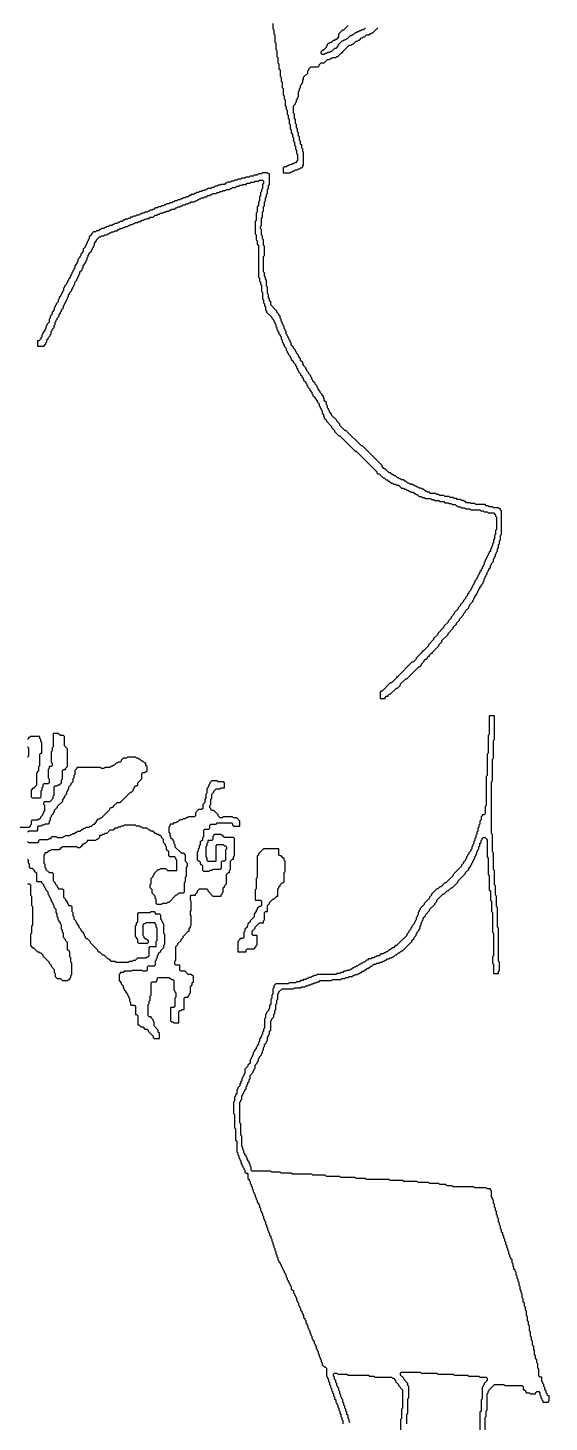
# Model space of a CAD drawing. Header units: metres. Extents: x 0 to 333, y 0 to 424.
# Drawn here: x 157.5 to 199.7, y 166.2 to 279 of the extents above; entities that cross this region are included whole.
import ezdxf

# ---------------------------------------------------------------- set-up
doc = ezdxf.new("R2010")
doc.units = ezdxf.units.M

msp = doc.modelspace()

# ---------------------------------------------------------------- linework, layer by layer
for points in [[(177.33, 279.33), (177.33, 278.92), (177.42, 278.83), (177.42, 278.5), (177.5, 278.42), (177.5, 277.83), (177.58, 277.75), (177.58, 277.25), (177.67, 277.17), (177.67, 276.67), (177.75, 276.58), (177.75, 276.17), (177.83, 276.08), (177.83, 275.67), (177.92, 275.58), (177.92, 275.08), (178, 275), (178, 274.67), (178.08, 274.58), (178.08, 274.17), (178.17, 274.08), (178.17, 273.58), (178.25, 273.5), (178.25, 273.25), (178.33, 273.17), (178.33, 272.67), (178.42, 272.58), (178.42, 272.42), (178.5, 272.33), (178.5, 272), (178.58, 271.92), (178.58, 271.67), (178.67, 271.58), (178.67, 271.25), (178.75, 271.17), (178.75, 270.83), (178.83, 270.75), (178.83, 270.5), (178.92, 270.42), (178.92, 270.17), (179, 270.08), (179, 269.83), (179.08, 269.75), (179.08, 269.5), (179.17, 269.42), (179.17, 269.17), (179.25, 269.08), (179.25, 268.83), (179.33, 268.75), (179.33, 268.25), (179.17, 268.08), (179.08, 268.08), (179, 268), (178.92, 268), (178.83, 267.92), (178.67, 267.92), (178.58, 267.83), (178.5, 267.83), (178.42, 267.75), (178.25, 267.75), (178.17, 267.67), (178.17, 267.25), (178.75, 267.25), (178.83, 267.33), (178.92, 267.33), (179, 267.42), (179.08, 267.42), (179.17, 267.5), (179.33, 267.5), (179.42, 267.58), (179.5, 267.58), (179.58, 267.67), (179.67, 267.67), (179.75, 267.75), (179.75, 267.83), (179.83, 267.92), (179.83, 268.92), (179.75, 269), (179.75, 269.17), (179.67, 269.25), (179.67, 269.5), (179.58, 269.58), (179.58, 269.83), (179.5, 269.92), (179.5, 270.17), (179.42, 270.25), (179.42, 270.5), (179.33, 270.58), (179.33, 270.83), (179.25, 270.92), (179.25, 271.17), (179.17, 271.25), (179.17, 271.58), (179.08, 271.67), (179.08, 272), (179, 272.08), (179, 272.67), (179.17, 272.83), (179.17, 272.92), (179.25, 273), (179.25, 273.17), (179.33, 273.25), (179.33, 273.33), (179.42, 273.42), (179.42, 273.83), (179.5, 273.92), (179.5, 274.08), (179.58, 274.17), (179.58, 274.33), (179.67, 274.42), (179.67, 274.5), (179.75, 274.58), (179.75, 274.75), (179.83, 274.83), (179.83, 275), (180.17, 275.33), (180.17, 275.5), (180.25, 275.58), (180.25, 275.67), (180.42, 275.83), (181, 275.83), (181.08, 275.92), (181.08, 276), (181.25, 276.17), (181.5, 276.17), (181.75, 276.42), (181.92, 276.42), (182, 276.5), (182.08, 276.5), (182.17, 276.58), (182.42, 276.58), (182.5, 276.67), (182.58, 276.67), (182.92, 277), (183, 277), (183, 277.08), (183.5, 277.58), (183.67, 277.58), (183.75, 277.67), (183.83, 277.67), (184.08, 277.92), (184.17, 277.92), (184.25, 278), (184.33, 278), (184.5, 278.17), (184.58, 278.17), (184.67, 278.25), (184.75, 278.25), (184.92, 278.42), (185.08, 278.42), (185.17, 278.5), (185.25, 278.5), (185.33, 278.58), (185.42, 278.58), (185.83, 279)], [(184.83, 279), (184.67, 278.83), (184.5, 278.83), (184.42, 278.75), (184.33, 278.75), (184.25, 278.67), (184.17, 278.67), (184.08, 278.58), (184, 278.58), (183.83, 278.42), (183.75, 278.42), (183.67, 278.33), (183.58, 278.33), (183.33, 278.08), (183.25, 278.08), (183.17, 278), (183.08, 278), (183, 277.92), (182.92, 277.92), (182.58, 277.58), (182.58, 277.5), (182.42, 277.33), (182.33, 277.33), (182.08, 277.08), (182, 277.08), (181.92, 277), (181.75, 277), (181.67, 276.92), (181.58, 276.92), (181.5, 276.83), (181.33, 276.83), (181.25, 276.92), (181.25, 277.08), (181.42, 277.25), (181.5, 277.25), (181.67, 277.42), (181.67, 277.5), (181.75, 277.58), (181.75, 277.67), (181.83, 277.75), (181.92, 277.75), (182, 277.83), (182.08, 277.83), (182.25, 278), (182.33, 278), (182.42, 278.08), (182.5, 278.08), (182.67, 278.25), (182.67, 278.5), (183, 278.83), (183.08, 278.83), (183.42, 279.17)], [(194.5, 164.67), (194.5, 166.58), (194.58, 166.67), (194.58, 167.08), (194.67, 167.17), (194.67, 168.5), (194.75, 168.58), (194.75, 168.67), (194.83, 168.75), (194.83, 168.83), (195.25, 169.25), (196, 169.25), (196.08, 169.17), (197.5, 169.17), (197.58, 169.08), (197.58, 168.83), (197.67, 168.83), (197.75, 168.75), (197.75, 168.67), (197.83, 168.58), (198.08, 168.58), (198.17, 168.5), (198.58, 168.5), (198.58, 168.58), (198.67, 168.67), (198.83, 168.67), (198.92, 168.58), (198.92, 168.42), (199, 168.33), (199, 168.17), (199.08, 168.08), (199.08, 168), (199.17, 167.92), (199.17, 167.83), (199.58, 167.83), (199.67, 167.92), (199.67, 168.33), (199.58, 168.33), (199.5, 168.42), (199.5, 168.5), (199.42, 168.58), (199.42, 168.75), (199.33, 168.83), (199.33, 169), (199.25, 169.08), (199.25, 169.25), (199.17, 169.33), (199.17, 169.42), (199.08, 169.5), (199.08, 169.83), (198.92, 169.83), (198.83, 169.92), (198.83, 170.5), (198.75, 170.58), (198.75, 170.92), (198.67, 171), (198.67, 171.25), (198.58, 171.33), (198.58, 171.58), (198.5, 171.67), (198.5, 172), (198.42, 172.08), (198.42, 172.33), (198.33, 172.42), (198.33, 172.75), (198.25, 172.83), (198.25, 173.08), (198.17, 173.17), (198.17, 173.5), (198.08, 173.58), (198.08, 174), (198, 174.08), (198, 174.33), (197.92, 174.42), (197.92, 174.75), (197.83, 174.83), (197.83, 175.17), (197.75, 175.25), (197.75, 175.5), (197.67, 175.58), (197.67, 175.83), (197.58, 175.92), (197.58, 176.17), (197.5, 176.25), (197.5, 176.58), (197.42, 176.67), (197.42, 176.83), (197.33, 176.92), (197.33, 177.17), (197.25, 177.25), (197.25, 177.5), (197.17, 177.58), (197.17, 177.75), (197.08, 177.83), (197.08, 178), (197, 178.08), (197, 178.33), (196.92, 178.42), (196.92, 178.5), (196.83, 178.58), (196.83, 178.75), (196.75, 178.83), (196.75, 179), (196.67, 179.08), (196.67, 179.33), (196.58, 179.42), (196.58, 179.5), (196.5, 179.58), (196.5, 179.75), (196.42, 179.83), (196.42, 180), (196.33, 180.08), (196.33, 180.25), (196.25, 180.33), (196.25, 180.5), (196.17, 180.58), (196.17, 180.75), (196.08, 180.83), (196.08, 181), (196, 181.08), (196, 181.25), (195.92, 181.33), (195.92, 181.5), (195.83, 181.58), (195.83, 181.75), (195.75, 181.83), (195.75, 182.08), (195.67, 182.17), (195.67, 182.33), (195.58, 182.42), (195.58, 182.67), (195.5, 182.75), (195.5, 182.92), (195.42, 183), (195.42, 183.25), (195.33, 183.33), (195.33, 183.5), (195.25, 183.58), (195.25, 183.83), (195.17, 183.92), (195.17, 184.17), (195.08, 184.25), (195.08, 184.33), (195, 184.42), (195, 184.92), (194.92, 185), (194.92, 185.08), (194.67, 185.08), (194.58, 185.17), (193.67, 185.17), (193.58, 185.25), (191.92, 185.25), (191.83, 185.33), (191.42, 185.33), (191.33, 185.42), (190.83, 185.42), (190.75, 185.5), (190, 185.5), (189.92, 185.58), (189.08, 185.58), (189, 185.67), (187.92, 185.67), (187.83, 185.75), (186.83, 185.75), (186.75, 185.83), (184.92, 185.83), (184.83, 185.92), (184.08, 185.92), (184, 186), (182.83, 186), (182.75, 186.08), (181.67, 186.08), (181.58, 186.17), (180.58, 186.17), (180.5, 186.25), (178.92, 186.25), (178.83, 186.33), (178, 186.33), (177.92, 186.42), (177.25, 186.42), (177.17, 186.5), (175.67, 186.5), (175.58, 186.58), (175.58, 186.83), (175.5, 186.92), (175.5, 187.08), (175.42, 187.17), (175.42, 187.25), (175.33, 187.33), (175.33, 187.42), (175.25, 187.5), (175.25, 187.58), (175.17, 187.67), (175.17, 187.75), (175.08, 187.83), (175.08, 187.92), (175, 188), (175, 188.17), (174.92, 188.25), (174.92, 188.42), (174.83, 188.5), (174.83, 189.33), (174.75, 189.42), (174.75, 190.33), (174.67, 190.42), (174.67, 192.08), (174.75, 192.17), (174.75, 192.25), (174.83, 192.33), (174.83, 192.58), (174.92, 192.67), (174.92, 192.75), (175, 192.83), (175, 192.92), (175.08, 193), (175.08, 193.08), (175.17, 193.17), (175.17, 193.33), (175.25, 193.42), (175.25, 193.5), (175.33, 193.58), (175.33, 193.67), (175.42, 193.75), (175.42, 193.92), (175.5, 194), (175.5, 194.25), (175.75, 194.5), (175.75, 194.58), (175.83, 194.67), (175.83, 194.75), (175.92, 194.83), (175.92, 195.08), (176.08, 195.25), (176.08, 195.33), (176.17, 195.42), (176.17, 195.58), (176.25, 195.67), (176.25, 195.75), (176.42, 195.92), (176.42, 196), (176.5, 196.08), (176.5, 196.25), (176.58, 196.33), (176.58, 196.5), (176.67, 196.58), (176.67, 196.75), (176.83, 196.92), (176.83, 197), (176.92, 197.08), (176.92, 197.33), (177, 197.42), (177, 197.5), (177.08, 197.58), (177.08, 197.83), (177.17, 197.92), (177.17, 198.67), (177.25, 198.75), (177.25, 198.83), (177.42, 199), (177.42, 199.17), (177.5, 199.25), (177.5, 199.5), (177.58, 199.58), (177.58, 200), (177.67, 200.08), (177.67, 200.33), (177.75, 200.42), (177.75, 200.83), (177.83, 200.92), (177.83, 201), (178.08, 201.25), (179, 201.25), (179.08, 201.33), (179.58, 201.33), (179.67, 201.42), (179.92, 201.42), (180, 201.5), (180.17, 201.5), (180.25, 201.58), (180.42, 201.58), (180.5, 201.67), (180.58, 201.67), (180.67, 201.75), (180.83, 201.75), (180.92, 201.83), (181.08, 201.83), (181.17, 201.92), (182.08, 201.92), (182.17, 202), (182.83, 202), (182.92, 202.08), (183.17, 202.08), (183.25, 202.17), (183.42, 202.17), (183.5, 202.25), (183.75, 202.25), (183.83, 202.33), (183.92, 202.33), (184, 202.42), (184.17, 202.42), (184.25, 202.5), (184.33, 202.5), (184.42, 202.58), (184.5, 202.58), (184.58, 202.67), (184.67, 202.67), (184.83, 202.83), (184.92, 202.83), (185, 202.92), (185.08, 202.92), (185.25, 203.08), (185.33, 203.08), (185.5, 203.25), (185.67, 203.25), (185.75, 203.33), (185.92, 203.33), (186, 203.42), (186.17, 203.42), (186.25, 203.5), (186.33, 203.5), (186.42, 203.58), (186.5, 203.58), (186.58, 203.67), (186.75, 203.67), (186.83, 203.75), (186.92, 203.75), (187, 203.83), (187.08, 203.83), (187.25, 204), (187.33, 204), (187.5, 204.17), (187.58, 204.17), (187.75, 204.33), (187.83, 204.33), (188.58, 205.08), (188.58, 205.17), (188.75, 205.33), (188.75, 205.42), (188.92, 205.58), (188.92, 205.67), (189, 205.75), (189, 205.83), (189.17, 206), (189.17, 206.08), (189.25, 206.17), (189.25, 206.33), (189.33, 206.42), (189.33, 206.58), (189.42, 206.67), (189.42, 206.75), (189.5, 206.83), (189.5, 207), (189.67, 207.17), (189.67, 207.25), (190, 207.58), (190, 207.67), (190.42, 208.08), (190.42, 208.17), (190.58, 208.33), (190.58, 208.42), (191.08, 208.92), (191.17, 208.92), (191.42, 209.17), (191.5, 209.17), (191.75, 209.42), (191.83, 209.42), (192.33, 209.92), (192.33, 210), (192.92, 210.58), (192.92, 210.67), (193.17, 210.92), (193.17, 211), (193.33, 211.17), (193.33, 211.25), (193.42, 211.33), (193.42, 211.42), (193.5, 211.5), (193.5, 211.58), (193.58, 211.67), (193.58, 211.75), (193.67, 211.83), (193.67, 211.92), (193.75, 212), (193.75, 212.08), (193.83, 212.17), (193.83, 212.33), (193.92, 212.42), (193.92, 212.5), (194, 212.58), (194, 212.75), (194.08, 212.83), (194.08, 213), (194.17, 213.08), (194.17, 213.25), (194.25, 213.33), (194.25, 213.42), (194.33, 213.5), (194.5, 213.5), (194.67, 213.33), (194.67, 211.92), (194.75, 211.83), (194.75, 210.5), (194.83, 210.42), (194.83, 209.25), (194.92, 209.17), (194.92, 208.42), (195, 208.33), (195, 207.5), (195.08, 207.42), (195.08, 205.83), (195.17, 205.75), (195.17, 203.92), (195.08, 203.83), (195.08, 203.33), (195.17, 203.25), (195.17, 202.5), (195.58, 202.5), (195.58, 202.67), (195.67, 202.75), (195.67, 203.42), (195.58, 203.5), (195.58, 206.17), (195.5, 206.25), (195.5, 207.83), (195.42, 207.92), (195.42, 208.75), (195.33, 208.83), (195.33, 209.58), (195.25, 209.67), (195.25, 210.83), (195.17, 210.92), (195.17, 212.25), (195.08, 212.33), (195.08, 213.75), (195, 213.83), (195, 218), (195.08, 218.08), (195.08, 219.83), (195.17, 219.92), (195.17, 221.33), (195.25, 221.42), (195.25, 223.33), (194.83, 223.33), (194.83, 221.83), (194.75, 221.75), (194.75, 220.33), (194.67, 220.25), (194.67, 218.5), (194.58, 218.42), (194.58, 216.08), (194.5, 216), (194.5, 215.42), (194.42, 215.33), (194.25, 215.33), (194.25, 215.25), (194.17, 215.17), (194.17, 214.92), (194.08, 214.83), (194.08, 214.58), (194, 214.5), (194, 214.33), (193.92, 214.25), (193.92, 214), (193.83, 213.92), (193.83, 213.75), (193.75, 213.67), (193.75, 213.5), (193.67, 213.42), (193.67, 213.25), (193.58, 213.17), (193.58, 213), (193.5, 212.92), (193.5, 212.83), (193.42, 212.75), (193.42, 212.58), (193.33, 212.5), (193.33, 212.42), (193.17, 212.25), (193.17, 212.17), (193.08, 212.08), (193.08, 212), (193, 211.92), (193, 211.83), (192.92, 211.75), (192.92, 211.67), (192.75, 211.5), (192.75, 211.42), (192.58, 211.25), (192.58, 211.17), (191.92, 210.5), (191.92, 210.42), (191.33, 209.83), (191.25, 209.83), (190.92, 209.5), (190.83, 209.5), (190.67, 209.33), (190.58, 209.33), (190.17, 208.92), (190.17, 208.83), (190, 208.67), (190, 208.58), (189.58, 208.17), (189.58, 208.08), (189.25, 207.75), (189.25, 207.67), (189.17, 207.58), (189.17, 207.5), (189.08, 207.42), (189.08, 207.25), (189, 207.17), (189, 207.08), (188.92, 207), (188.92, 206.83), (188.83, 206.75), (188.83, 206.67), (188.75, 206.58), (188.75, 206.5), (188.58, 206.33), (188.58, 206.25), (188.5, 206.17), (188.5, 206.08), (188.33, 205.92), (188.33, 205.83), (188.17, 205.67), (188.17, 205.58), (187.33, 204.75), (187.25, 204.75), (187.08, 204.58), (187, 204.58), (186.83, 204.42), (186.75, 204.42), (186.58, 204.25), (186.5, 204.25), (186.42, 204.17), (186.33, 204.17), (186.25, 204.08), (186.08, 204.08), (185.92, 203.92), (185.75, 203.92), (185.67, 203.83), (185.58, 203.83), (185.5, 203.75), (185.33, 203.75), (185.25, 203.67), (185.08, 203.67), (185, 203.58), (184.92, 203.58), (184.75, 203.42), (184.67, 203.42), (184.58, 203.33), (184.5, 203.33), (184.42, 203.25), (184.33, 203.25), (184.17, 203.08), (184.08, 203.08), (184, 203), (183.92, 203), (183.83, 202.92), (183.75, 202.92), (183.67, 202.83), (183.58, 202.83), (183.5, 202.75), (183.33, 202.75), (183.25, 202.67), (183.08, 202.67), (183, 202.58), (182.83, 202.58), (182.75, 202.5), (182.5, 202.5), (182.42, 202.42), (180.92, 202.42), (180.83, 202.33), (180.67, 202.33), (180.58, 202.25), (180.5, 202.25), (180.42, 202.17), (180.25, 202.17), (180.17, 202.08), (180.08, 202.08), (180, 202), (179.83, 202), (179.75, 201.92), (179.58, 201.92), (179.5, 201.83), (179.25, 201.83), (179.17, 201.75), (178.67, 201.75), (178.58, 201.67), (177.58, 201.67), (177.42, 201.5), (177.42, 201.33), (177.33, 201.25), (177.33, 200.83), (177.25, 200.75), (177.25, 200.5), (177.17, 200.42), (177.17, 200), (177.08, 199.92), (177.08, 199.67), (177, 199.58), (177, 199.5), (176.83, 199.33), (176.83, 199.25), (176.75, 199.17), (176.75, 198.92), (176.67, 198.83), (176.67, 198.08), (176.58, 198), (176.58, 197.83), (176.5, 197.75), (176.5, 197.58), (176.42, 197.5), (176.42, 197.42), (176.33, 197.33), (176.33, 197.25), (176.25, 197.17), (176.25, 197), (176.17, 196.92), (176.17, 196.75), (176.08, 196.67), (176.08, 196.58), (176, 196.5), (176, 196.42), (175.83, 196.25), (175.83, 196.17), (175.75, 196.08), (175.75, 195.92), (175.67, 195.83), (175.67, 195.75), (175.58, 195.67), (175.58, 195.58), (175.5, 195.5), (175.5, 195.25), (175.33, 195.08), (175.33, 195), (175.08, 194.75), (175.08, 194.42), (175, 194.33), (175, 194.25), (174.92, 194.17), (174.92, 194.08), (174.83, 194), (174.83, 193.83), (174.75, 193.75), (174.75, 193.67), (174.67, 193.58), (174.67, 193.42), (174.5, 193.25), (174.5, 193.17), (174.42, 193.08), (174.42, 192.75), (174.33, 192.67), (174.33, 192.58), (174.25, 192.5), (174.25, 192.17), (174.17, 192.08), (174.17, 191.17), (174.25, 191.08), (174.25, 190), (174.33, 189.92), (174.33, 189), (174.42, 188.92), (174.42, 188.08), (174.5, 188), (174.5, 187.83), (174.58, 187.75), (174.58, 187.58), (174.67, 187.5), (174.67, 187.42), (174.75, 187.33), (174.75, 187.17), (174.83, 187.08), (174.83, 187), (174.92, 186.92), (174.92, 186.83), (175, 186.75), (175, 186.67), (175.08, 186.58), (175.08, 186.42), (175.17, 186.33), (175.25, 186.33), (175.33, 186.25), (175.33, 185.92), (175.42, 185.83), (175.42, 185.75), (175.5, 185.67), (175.5, 185.5), (175.58, 185.42), (175.58, 185.33), (175.67, 185.25), (175.67, 185.08), (175.75, 185), (175.75, 184.83), (175.83, 184.75), (175.83, 184.67), (175.92, 184.58), (175.92, 184.42), (176, 184.33), (176, 184.25), (176.08, 184.17), (176.08, 184), (176.17, 183.92), (176.17, 183.83), (176.25, 183.75), (176.25, 183.58), (176.33, 183.5), (176.33, 183.33), (176.42, 183.25), (176.42, 183.17), (176.5, 183.08), (176.5, 182.92), (176.58, 182.83), (176.58, 182.67), (176.67, 182.58), (176.67, 182.5), (176.75, 182.42), (176.75, 182.25), (176.83, 182.17), (176.83, 182), (176.92, 181.92), (176.92, 181.75), (177, 181.67), (177, 181.58), (177.08, 181.5), (177.08, 181.33), (177.17, 181.25), (177.17, 181.08), (177.25, 181), (177.25, 180.83), (177.33, 180.75), (177.33, 180.58), (177.42, 180.5), (177.42, 180.33), (177.5, 180.25), (177.5, 180.08), (177.58, 180), (177.58, 179.83), (177.67, 179.75), (177.67, 179.58), (177.75, 179.5), (177.75, 179.33), (177.83, 179.25), (177.83, 179.17), (177.92, 179.08), (177.92, 179), (178, 178.92), (178, 178.83), (178.08, 178.75), (178.08, 178.67), (178.17, 178.58), (178.17, 178.5), (178.25, 178.42), (178.25, 178.33), (178.33, 178.25), (178.33, 178.17), (178.42, 178.08), (178.42, 177.92), (178.5, 177.83), (178.5, 177.75), (178.58, 177.67), (178.58, 177.58), (178.67, 177.5), (178.67, 177.42), (178.75, 177.33), (178.75, 177.25), (178.83, 177.17), (178.83, 177), (179, 176.83), (179, 176.67), (179.08, 176.58), (179.08, 176.5), (179.17, 176.42), (179.17, 176.33), (179.25, 176.25), (179.25, 176.08), (179.33, 176), (179.33, 175.92), (179.42, 175.83), (179.42, 175.67), (179.5, 175.58), (179.5, 175.5), (179.58, 175.42), (179.58, 175.25), (179.67, 175.17), (179.67, 175.08), (179.75, 175), (179.75, 174.92), (179.83, 174.83), (179.83, 174.67), (179.92, 174.58), (179.92, 174.5), (180, 174.42), (180, 174.25), (180.08, 174.17), (180.08, 174.08), (180.17, 174), (180.17, 173.83), (180.25, 173.75), (180.25, 173.67), (180.33, 173.58), (180.33, 173.42), (180.42, 173.33), (180.42, 173.25), (180.5, 173.17), (180.5, 173), (180.58, 172.92), (180.58, 172.83), (180.67, 172.75), (180.67, 172.58), (180.75, 172.5), (180.75, 172.42), (180.83, 172.33), (180.83, 172.17), (180.92, 172.08), (180.92, 172), (181, 171.92), (181, 171.75), (181.08, 171.67), (181.08, 171.5), (181.17, 171.42), (181.17, 171.33), (181.25, 171.25), (181.25, 171.08), (181.33, 171), (181.33, 170.83), (181.5, 170.67), (181.58, 170.67), (181.67, 170.58), (181.67, 169.92), (181.75, 169.83), (181.75, 169.75), (181.83, 169.67), (181.83, 169.5), (181.92, 169.42), (181.92, 169.25), (182, 169.17), (182, 169), (182.08, 168.92), (182.08, 168.75), (182.17, 168.67), (182.17, 168.58), (182.25, 168.5), (182.25, 168.33), (182.33, 168.25), (182.33, 168.08), (182.42, 168), (182.42, 167.83), (182.5, 167.75), (182.5, 167.67), (182.58, 167.58), (182.58, 167.42), (182.67, 167.33), (182.67, 167.17), (182.75, 167.08), (182.75, 166.92), (182.83, 166.83), (182.83, 166.67), (182.92, 166.58), (182.92, 166.42), (183, 166.33), (183, 166.08)], [(156.92, 214.33), (157.67, 214.33), (157.75, 214.42), (157.75, 214.5), (157.83, 214.58), (157.83, 214.83), (157.92, 214.92), (158.33, 214.92), (158.42, 215), (158.5, 215), (158.58, 215.08), (158.58, 215.17), (158.75, 215.33), (158.75, 215.42), (158.83, 215.5), (158.83, 215.58), (158.92, 215.67), (158.92, 216.08), (158.83, 216.17), (158.83, 216.33), (158.92, 216.42), (159.33, 216.42), (159.58, 216.67), (159.58, 216.83), (159.67, 216.92), (159.67, 217.58), (159.75, 217.67), (159.92, 217.67), (160, 217.75), (160.08, 217.75), (160.25, 217.92), (160.25, 218.17), (160.33, 218.25), (160.33, 218.92), (160.42, 219), (160.58, 219), (160.58, 219.08), (160.75, 219.25), (160.75, 220.67), (160.5, 220.92), (160.5, 221.67), (160.42, 221.75), (160.17, 221.75), (160, 221.92), (159.58, 221.92), (159.58, 220.83), (159.5, 220.75), (159.5, 220.5), (159.42, 220.42), (159.42, 219.58), (159.5, 219.5), (159.5, 219.33), (159.42, 219.25), (159.25, 219.25), (159.25, 219.08), (159.17, 219), (159.17, 218.33), (159.25, 218.25), (159.25, 217.92), (159.17, 217.83), (158.83, 217.83), (158.75, 217.75), (158.75, 217.58), (158.67, 217.5), (158.67, 217.33), (158.58, 217.25), (158.58, 216.75), (158.5, 216.67), (157.92, 216.67), (157.83, 216.75), (157.83, 217.33), (158, 217.5), (158.08, 217.5), (158.08, 217.58), (158.25, 217.75), (158.25, 218.67), (158.33, 218.75), (158.33, 218.83), (158.42, 218.92), (158.42, 219.25), (158.5, 219.33), (158.5, 220.25), (158.58, 220.33), (158.67, 220.33), (158.67, 221.17), (158.58, 221.25), (158.58, 221.42), (158.5, 221.5), (158.5, 221.67), (157.75, 221.67), (157.67, 221.58), (157.58, 221.58), (157.58, 221.5), (157.5, 221.42)], [(157.5, 220.83), (157.58, 220.75), (157.58, 220.08), (157.5, 220)], [(157.5, 213.17), (157.58, 213.08), (158.33, 213.08), (158.42, 213.17), (158.42, 213.25), (158.5, 213.33), (159.17, 213.33), (159.25, 213.42), (159.42, 213.42), (159.42, 213.5), (159.5, 213.58), (159.83, 213.58), (159.92, 213.5), (160.33, 213.5), (160.42, 213.58), (160.5, 213.58), (160.58, 213.67), (160.92, 213.67), (161, 213.75), (161.08, 213.75), (161.17, 213.83), (161.33, 213.83), (161.42, 213.92), (161.5, 213.92), (161.58, 214), (161.75, 214), (161.92, 214.17), (162, 214.17), (162.08, 214.25), (162.17, 214.25), (162.25, 214.33), (162.5, 214.33), (162.58, 214.42), (162.67, 214.42), (162.83, 214.58), (162.92, 214.58), (163.08, 214.75), (163.08, 214.83), (163.25, 215), (163.33, 215), (163.42, 215.08), (163.5, 215.08), (164.17, 215.75), (164.17, 215.83), (164.25, 215.92), (164.33, 215.92), (164.42, 216), (164.5, 216), (164.5, 216.08), (164.75, 216.33), (165, 216.33), (165.83, 217.17), (165.92, 217.17), (166.08, 217.33), (166.08, 217.42), (166.17, 217.5), (166.17, 217.58), (166.25, 217.67), (166.33, 217.67), (166.42, 217.75), (166.42, 217.92), (166.75, 218.25), (166.75, 218.67), (166.83, 218.75), (167, 218.75), (167.08, 218.83), (167.17, 218.83), (167.17, 219.25), (167.08, 219.33), (167.08, 219.5), (167, 219.5), (166.83, 219.67), (166.75, 219.67), (166.58, 219.83), (166.5, 219.83), (166.42, 219.92), (166.33, 219.92), (166.25, 220), (165.58, 220), (165.5, 219.92), (165.25, 219.92), (165.08, 219.75), (165.08, 219.67), (165, 219.58), (164.83, 219.58), (164.75, 219.5), (164.67, 219.5), (164.5, 219.33), (164.42, 219.33), (164.33, 219.25), (164.25, 219.25), (164.17, 219.17), (163.75, 219.17), (163.67, 219.08), (163.5, 219.08), (163.42, 219.17), (161.5, 219.17), (161.5, 219.08), (161.33, 218.92), (161.33, 218.58), (161.25, 218.5), (161.25, 218.33), (161.17, 218.25), (161.17, 218), (161, 217.83), (161, 217.75), (160.83, 217.58), (160.83, 217.42), (160.75, 217.33), (160.75, 217.25), (160.67, 217.17), (160.67, 217), (160.5, 216.83), (160.5, 216.75), (160.33, 216.58), (160.33, 216.42), (159.92, 216), (159.92, 215.92), (159.67, 215.67), (159.67, 215.58), (159.58, 215.5), (159.58, 215.42), (159.42, 215.25), (159.42, 215.17), (159.33, 215.08), (159.33, 214.92), (159.25, 214.83), (159.25, 214.67), (159.17, 214.58), (158.92, 214.58), (158.83, 214.5), (158.67, 214.5), (158.58, 214.42), (158.42, 214.42), (158.33, 214.33), (158.33, 214.08), (158.25, 214), (157.58, 214), (157.5, 213.92)], [(157.5, 209.75), (157.67, 209.75), (157.75, 209.67), (157.75, 208.83), (157.83, 208.75), (157.83, 208), (157.92, 207.92), (157.92, 206.42), (157.83, 206.33), (157.83, 205.75), (157.75, 205.67), (157.75, 204.75), (157.92, 204.58), (158, 204.58), (158.33, 204.25), (158.42, 204.25), (158.5, 204.17), (158.58, 204.17), (158.75, 204), (158.75, 203.92), (159.25, 203.42), (159.25, 203.33), (159.42, 203.17), (159.42, 203.08), (159.67, 202.83), (159.67, 202.58), (159.75, 202.5), (159.75, 202.25), (159.92, 202.08), (160.17, 202.08), (160.33, 201.92), (160.75, 201.92), (160.83, 202), (160.92, 202), (160.92, 202.08), (161, 202.17), (161, 202.33), (161.08, 202.42), (161.08, 203.33), (161, 203.42), (161, 203.75), (160.92, 203.83), (160.92, 204.25), (160.75, 204.42), (160.75, 205), (160.58, 205.17), (160.58, 205.25), (160.42, 205.42), (160.42, 205.75), (160.33, 205.83), (160.33, 206), (160.25, 206.08), (160.25, 206.42), (160.17, 206.5), (160.17, 206.58), (160.08, 206.67), (160.08, 206.75), (160, 206.83), (160, 207), (159.92, 207.08), (159.92, 207.33), (159.83, 207.42), (159.83, 207.67), (159.67, 207.83), (159.67, 208), (159.58, 208.08), (159.58, 208.17), (159.5, 208.25), (159.5, 208.33), (159.42, 208.42), (159.42, 208.5), (159.33, 208.58), (159.33, 208.67), (159.25, 208.75), (159.25, 208.83), (159.17, 208.92), (159.17, 209.08), (159, 209.25), (159, 209.33), (158.92, 209.42), (158.92, 209.5), (158.83, 209.58), (158.83, 209.67), (158.67, 209.83), (158.67, 209.92), (158.33, 209.92), (158.25, 210), (158.25, 210.58), (158.08, 210.75), (158.08, 210.83), (157.92, 211), (157.75, 211), (157.67, 211.08), (157.67, 211.33), (157.58, 211.42), (157.58, 211.67), (157.5, 211.75)], [(183.58, 166.17), (183.5, 166.25), (183.5, 166.42), (183.42, 166.5), (183.42, 166.75), (183.33, 166.83), (183.33, 167), (183.25, 167.08), (183.25, 167.25), (183.17, 167.33), (183.17, 167.5), (183.08, 167.58), (183.08, 167.75), (183, 167.83), (183, 168), (182.92, 168.08), (182.92, 168.17), (182.83, 168.25), (182.83, 168.42), (182.75, 168.5), (182.75, 168.67), (182.67, 168.75), (182.67, 168.92), (182.58, 169), (182.58, 169.08), (182.5, 169.17), (182.5, 169.33), (182.42, 169.42), (182.42, 169.58), (182.33, 169.67), (182.33, 169.83), (182.25, 169.92), (182.25, 170.08), (182.33, 170.17), (182.5, 170.17), (182.58, 170.08), (183.33, 170.08), (183.42, 170), (185.08, 170), (185.17, 169.92), (185.5, 169.92), (185.58, 169.83), (186.92, 169.83), (187, 169.75), (187.08, 169.75), (187.25, 169.58), (187.25, 169.5), (187.5, 169.25), (187.5, 169.17), (187.83, 168.83), (187.83, 167.33), (187.75, 167.25), (187.75, 166.5), (187.67, 166.42), (187.67, 164.92)], [(188.17, 166.08), (188.17, 166.83), (188.25, 166.92), (188.25, 168.08), (188.33, 168.17), (188.33, 169.08), (188.25, 169.17), (188.25, 169.33), (187.92, 169.67), (187.92, 169.75), (187.67, 170), (187.67, 170.17), (187.75, 170.25), (189.25, 170.25), (189.33, 170.17), (190.58, 170.17), (190.67, 170.08), (191.92, 170.08), (192, 170), (193.08, 170), (193.17, 169.92), (194, 169.92), (194.08, 169.83), (194.58, 169.83), (194.67, 169.75), (194.67, 169.58), (194.42, 169.33), (194.42, 169.25), (194.33, 169.17), (194.33, 169.08), (194.25, 169), (194.25, 168.08), (194.17, 168), (194.17, 167.08), (194.08, 167), (194.08, 165.08)]]:
    msp.add_lwpolyline(points)
for points in [[(176.5, 267.25), (176.42, 267.17), (176.17, 267.17), (176.08, 267.08), (175.83, 267.08), (175.75, 267), (175.5, 267), (175.42, 266.92), (175.17, 266.92), (175.08, 266.83), (174.83, 266.83), (174.75, 266.75), (174.5, 266.75), (174.42, 266.67), (174.25, 266.67), (174.17, 266.58), (174, 266.58), (173.92, 266.5), (173.67, 266.5), (173.58, 266.42), (173.5, 266.42), (173.42, 266.33), (173.17, 266.33), (173.08, 266.25), (172.92, 266.25), (172.83, 266.17), (172.67, 266.17), (172.58, 266.08), (172.42, 266.08), (172.33, 266), (172.08, 266), (172, 265.92), (171.92, 265.92), (171.83, 265.83), (171.67, 265.83), (171.58, 265.75), (171.42, 265.75), (171.33, 265.67), (171.17, 265.67), (171.08, 265.58), (171, 265.58), (170.92, 265.5), (170.75, 265.5), (170.67, 265.42), (170.58, 265.42), (170.5, 265.33), (170.33, 265.33), (170.25, 265.25), (170.08, 265.25), (170, 265.17), (169.92, 265.17), (169.83, 265.08), (169.67, 265.08), (169.58, 265), (169.42, 265), (169.33, 264.92), (169.25, 264.92), (169.17, 264.83), (169, 264.83), (168.92, 264.75), (168.75, 264.75), (168.67, 264.67), (168.58, 264.67), (168.5, 264.58), (168.33, 264.58), (168.25, 264.5), (168.08, 264.5), (168, 264.42), (167.83, 264.42), (167.75, 264.33), (167.67, 264.33), (167.58, 264.25), (167.42, 264.25), (167.33, 264.17), (167.25, 264.17), (167.17, 264.08), (167, 264.08), (166.92, 264), (166.75, 264), (166.67, 263.92), (166.58, 263.92), (166.5, 263.83), (166.33, 263.83), (166.25, 263.75), (166.08, 263.75), (166, 263.67), (165.83, 263.67), (165.75, 263.58), (165.67, 263.58), (165.58, 263.5), (165.42, 263.5), (165.33, 263.42), (165.25, 263.42), (165.17, 263.33), (165, 263.33), (164.92, 263.25), (164.83, 263.25), (164.75, 263.17), (164.58, 263.17), (164.5, 263.08), (164.42, 263.08), (164.33, 263), (164.17, 263), (164.08, 262.92), (163.92, 262.92), (163.83, 262.83), (163.75, 262.83), (163.67, 262.75), (163.5, 262.75), (163.42, 262.67), (163.33, 262.67), (163.25, 262.58), (163.08, 262.58), (163, 262.5), (162.83, 262.5), (162.67, 262.33), (162.67, 262.25), (162.5, 262.08), (162.5, 261.92), (162.42, 261.83), (162.42, 261.75), (162.33, 261.67), (162.33, 261.58), (162.25, 261.5), (162.25, 261.42), (162.17, 261.33), (162.17, 261.25), (162, 261.08), (162, 260.92), (161.92, 260.83), (161.92, 260.75), (161.83, 260.67), (161.83, 260.58), (161.75, 260.5), (161.75, 260.42), (161.58, 260.25), (161.58, 260.08), (161.5, 260), (161.5, 259.92), (161.33, 259.75), (161.33, 259.58), (161.25, 259.5), (161.25, 259.42), (161.17, 259.33), (161.17, 259.25), (161.08, 259.17), (161.08, 259.08), (161, 259), (161, 258.92), (160.92, 258.83), (160.92, 258.75), (160.83, 258.67), (160.83, 258.58), (160.75, 258.5), (160.75, 258.42), (160.67, 258.33), (160.67, 258.25), (160.5, 258.08), (160.5, 258), (160.42, 257.92), (160.42, 257.75), (160.33, 257.67), (160.33, 257.58), (160.25, 257.5), (160.25, 257.42), (160.17, 257.33), (160.17, 257.25), (160.08, 257.17), (160.08, 257.08), (160, 257), (160, 256.83), (159.83, 256.67), (159.83, 256.58), (159.75, 256.5), (159.75, 256.42), (159.67, 256.33), (159.67, 256.17), (159.5, 256), (159.5, 255.83), (159.33, 255.67), (159.33, 255.5), (159.25, 255.42), (159.25, 255.17), (159.08, 255), (159.08, 254.92), (159, 254.83), (159, 254.67), (158.92, 254.58), (158.92, 254.5), (158.75, 254.33), (158.75, 254.25), (158.67, 254.17), (158.67, 254), (158.58, 253.92), (158.58, 253.83), (158.42, 253.67), (158.33, 253.67), (158.33, 253.25), (158.83, 253.25), (159, 253.42), (159, 253.5), (159.08, 253.58), (159.08, 253.75), (159.17, 253.83), (159.17, 253.92), (159.33, 254.08), (159.33, 254.17), (159.42, 254.25), (159.42, 254.42), (159.5, 254.5), (159.5, 254.58), (159.67, 254.75), (159.67, 254.92), (159.75, 255), (159.75, 255.17), (159.83, 255.25), (159.83, 255.33), (159.92, 255.42), (159.92, 255.5), (160.08, 255.67), (160.08, 255.83), (160.17, 255.92), (160.17, 256), (160.25, 256.08), (160.25, 256.17), (160.42, 256.33), (160.42, 256.5), (160.5, 256.58), (160.5, 256.67), (160.58, 256.75), (160.58, 256.83), (160.67, 256.92), (160.67, 257), (160.75, 257.08), (160.75, 257.17), (160.83, 257.25), (160.83, 257.42), (160.92, 257.5), (160.92, 257.58), (161.08, 257.75), (161.08, 257.83), (161.17, 257.92), (161.17, 258), (161.25, 258.08), (161.25, 258.17), (161.33, 258.25), (161.33, 258.42), (161.5, 258.58), (161.5, 258.67), (161.58, 258.75), (161.58, 258.83), (161.67, 258.92), (161.67, 259), (161.75, 259.08), (161.75, 259.25), (161.92, 259.42), (161.92, 259.5), (162, 259.58), (162, 259.75), (162.17, 259.92), (162.17, 260), (162.25, 260.08), (162.25, 260.17), (162.33, 260.25), (162.33, 260.42), (162.42, 260.5), (162.42, 260.58), (162.5, 260.67), (162.5, 260.75), (162.67, 260.92), (162.67, 261), (162.75, 261.08), (162.75, 261.17), (162.83, 261.25), (162.83, 261.33), (162.92, 261.42), (162.92, 261.58), (163.08, 261.75), (163.08, 261.83), (163.33, 262.08), (163.42, 262.08), (163.5, 262.17), (163.67, 262.17), (163.75, 262.25), (163.92, 262.25), (164, 262.33), (164.08, 262.33), (164.17, 262.42), (164.25, 262.42), (164.33, 262.5), (164.5, 262.5), (164.58, 262.58), (164.75, 262.58), (164.83, 262.67), (164.92, 262.67), (165, 262.75), (165.17, 262.75), (165.25, 262.83), (165.33, 262.83), (165.42, 262.92), (165.58, 262.92), (165.67, 263), (165.75, 263), (165.83, 263.08), (166, 263.08), (166.08, 263.17), (166.17, 263.17), (166.25, 263.25), (166.42, 263.25), (166.5, 263.33), (166.67, 263.33), (166.75, 263.42), (166.92, 263.42), (167, 263.5), (167.08, 263.5), (167.17, 263.58), (167.33, 263.58), (167.42, 263.67), (167.67, 263.67), (167.83, 263.83), (168, 263.83), (168.08, 263.92), (168.17, 263.92), (168.25, 264), (168.42, 264), (168.5, 264.08), (168.67, 264.08), (168.75, 264.17), (168.92, 264.17), (169, 264.25), (169.08, 264.25), (169.17, 264.33), (169.42, 264.33), (169.5, 264.42), (169.58, 264.42), (169.67, 264.5), (169.83, 264.5), (169.92, 264.58), (170, 264.58), (170.08, 264.67), (170.25, 264.67), (170.33, 264.75), (170.5, 264.75), (170.58, 264.83), (170.67, 264.83), (170.75, 264.92), (171, 264.92), (171.08, 265), (171.17, 265), (171.25, 265.08), (171.33, 265.08), (171.42, 265.17), (171.5, 265.17), (171.58, 265.25), (171.75, 265.25), (171.83, 265.33), (172, 265.33), (172.08, 265.42), (172.25, 265.42), (172.33, 265.5), (172.42, 265.5), (172.5, 265.58), (172.75, 265.58), (172.83, 265.67), (173, 265.67), (173.08, 265.75), (173.25, 265.75), (173.33, 265.83), (173.5, 265.83), (173.58, 265.92), (173.83, 265.92), (173.92, 266), (174, 266), (174.08, 266.08), (174.33, 266.08), (174.42, 266.17), (174.58, 266.17), (174.67, 266.25), (174.83, 266.25), (174.92, 266.33), (175.17, 266.33), (175.25, 266.42), (175.5, 266.42), (175.58, 266.5), (175.83, 266.5), (175.92, 266.58), (176.17, 266.58), (176.25, 266.67), (176.5, 266.67), (176.58, 266.58), (176.58, 266.42), (176.5, 266.33), (176.5, 266), (176.42, 265.92), (176.42, 265.75), (176.33, 265.67), (176.33, 265.42), (176.25, 265.33), (176.25, 265), (176.17, 264.92), (176.17, 264.58), (176.08, 264.5), (176.08, 264.08), (176, 264), (176, 263.42), (175.92, 263.33), (175.92, 262.33), (176, 262.25), (176, 261.83), (176.08, 261.75), (176.08, 261.5), (176.17, 261.42), (176.17, 258.83), (176.25, 258.75), (176.25, 258.5), (176.33, 258.42), (176.33, 258.25), (176.42, 258.17), (176.42, 257.67), (176.5, 257.58), (176.5, 257.08), (176.58, 257), (176.58, 256.75), (176.67, 256.67), (176.67, 256.5), (176.75, 256.42), (176.75, 256.17), (176.83, 256.08), (176.83, 256), (177.25, 255.58), (177.25, 255.5), (177.42, 255.33), (177.42, 255.25), (177.5, 255.17), (177.5, 255.08), (177.58, 255), (177.58, 254.83), (177.67, 254.75), (177.67, 254.58), (177.75, 254.5), (177.75, 254.42), (177.83, 254.33), (177.83, 254.25), (177.92, 254.17), (177.92, 254.08), (178, 254), (178, 253.83), (178.08, 253.75), (178.08, 253.58), (178.17, 253.5), (178.17, 253.42), (178.25, 253.33), (178.25, 253.25), (178.42, 253.08), (178.42, 252.92), (178.5, 252.83), (178.5, 252.75), (178.58, 252.67), (178.58, 252.58), (178.75, 252.42), (178.75, 252.33), (178.83, 252.25), (178.83, 252.17), (179, 252), (179, 251.92), (179.17, 251.75), (179.17, 251.67), (179.25, 251.58), (179.25, 251.5), (179.33, 251.42), (179.33, 251.33), (179.42, 251.25), (179.42, 251.17), (179.58, 251), (179.58, 250.92), (179.67, 250.83), (179.67, 250.75), (179.83, 250.58), (179.83, 250.5), (180, 250.33), (180, 250.25), (180.08, 250.17), (180.08, 250.08), (180.17, 250), (180.17, 249.92), (180.33, 249.75), (180.33, 249.67), (180.5, 249.5), (180.5, 249.42), (180.58, 249.33), (180.58, 249.25), (180.75, 249.08), (180.75, 249), (180.92, 248.83), (180.92, 248.75), (181.08, 248.58), (181.08, 248.42), (181.17, 248.33), (181.17, 248.25), (181.25, 248.17), (181.25, 248.08), (181.33, 248), (181.33, 247.83), (181.42, 247.75), (181.42, 247.58), (181.5, 247.5), (181.5, 247.42), (181.67, 247.25), (181.67, 247.17), (182.08, 246.75), (182.08, 246.67), (182.33, 246.42), (182.33, 246.33), (182.67, 246), (182.75, 246), (184, 244.75), (184.08, 244.75), (185.75, 243.08), (185.75, 243), (185.83, 242.92), (185.92, 242.92), (186.25, 242.58), (186.33, 242.58), (186.5, 242.42), (186.58, 242.42), (186.67, 242.33), (186.75, 242.33), (186.92, 242.17), (187, 242.17), (187.08, 242.08), (187.25, 242.08), (187.33, 242), (187.5, 242), (187.75, 241.75), (187.92, 241.75), (188, 241.67), (188.08, 241.67), (188.17, 241.58), (188.25, 241.58), (188.33, 241.5), (188.42, 241.5), (188.5, 241.42), (188.67, 241.42), (188.75, 241.33), (188.83, 241.33), (188.92, 241.25), (189, 241.25), (189.17, 241.08), (189.33, 241.08), (189.42, 241), (189.58, 241), (189.67, 240.92), (190.08, 240.92), (190.17, 240.83), (190.33, 240.83), (190.42, 240.75), (190.75, 240.75), (190.83, 240.67), (191.17, 240.67), (191.25, 240.58), (191.5, 240.58), (191.58, 240.5), (191.75, 240.5), (191.83, 240.42), (192.08, 240.42), (192.17, 240.33), (192.25, 240.33), (192.33, 240.25), (192.5, 240.25), (192.58, 240.17), (192.83, 240.17), (192.92, 240.08), (193.25, 240.08), (193.33, 240), (194.08, 240), (194.17, 239.92), (194.33, 239.92), (194.42, 239.83), (194.67, 239.83), (194.75, 239.75), (195.17, 239.75), (195.33, 239.58), (195.33, 239.5), (195.42, 239.42), (195.42, 238.42), (195.33, 238.33), (195.33, 238), (195.25, 237.92), (195.25, 237.67), (195.17, 237.58), (195.17, 237.33), (195.08, 237.25), (195.08, 237.08), (195, 237), (195, 236.92), (194.92, 236.83), (194.92, 236.67), (194.83, 236.58), (194.83, 236.5), (194.75, 236.42), (194.75, 236.33), (194.67, 236.25), (194.67, 236.17), (194.58, 236.08), (194.58, 236), (194.5, 235.92), (194.5, 235.83), (194.42, 235.75), (194.42, 235.58), (194.33, 235.5), (194.33, 235.42), (194.25, 235.33), (194.25, 235.25), (194.17, 235.17), (194.17, 235.08), (194.08, 235), (194.08, 234.92), (194, 234.83), (194, 234.75), (193.92, 234.67), (193.92, 234.58), (193.83, 234.5), (193.83, 234.42), (193.67, 234.25), (193.67, 234.17), (193.58, 234.08), (193.58, 234), (193.5, 233.92), (193.5, 233.83), (193.42, 233.75), (193.42, 233.67), (193.33, 233.58), (193.33, 233.5), (193.17, 233.33), (193.17, 233.25), (193.08, 233.17), (193.08, 233.08), (192.92, 232.92), (192.92, 232.83), (192.75, 232.67), (192.75, 232.58), (192.5, 232.33), (192.5, 232.25), (192.33, 232.08), (192.33, 232), (192, 231.67), (192, 231.58), (191.75, 231.33), (191.75, 231.25), (191.5, 231), (191.5, 230.92), (191.17, 230.58), (191.17, 230.5), (190.67, 230), (190.67, 229.92), (190.33, 229.58), (190.33, 229.5), (189.92, 229.08), (189.92, 229), (189.5, 228.58), (189.42, 228.58), (189.42, 228.5), (188.92, 228), (188.92, 227.92), (188.67, 227.67), (188.58, 227.67), (187.42, 226.5), (187.33, 226.5), (187.33, 226.42), (186.92, 226), (186.83, 226), (186.17, 225.33), (186.08, 225.33), (186, 225.25), (186, 224.75), (186.42, 224.75), (186.42, 224.83), (186.5, 224.92), (186.67, 224.92), (186.67, 225), (186.75, 225.08), (186.83, 225.08), (187.33, 225.58), (187.42, 225.58), (187.67, 225.83), (187.67, 225.92), (188.08, 226.33), (188.17, 226.33), (189.17, 227.33), (189.25, 227.33), (189.33, 227.42), (189.33, 227.5), (189.58, 227.75), (189.58, 227.83), (189.67, 227.92), (189.75, 227.92), (189.83, 228), (189.83, 228.08), (189.92, 228.17), (190, 228.17), (190, 228.25), (190.17, 228.42), (190.25, 228.42), (190.25, 228.5), (190.75, 229), (190.75, 229.08), (191, 229.33), (191, 229.42), (191.5, 229.92), (191.5, 230), (191.92, 230.42), (191.92, 230.5), (192.17, 230.75), (192.17, 230.83), (192.42, 231.08), (192.42, 231.17), (192.75, 231.5), (192.75, 231.58), (192.92, 231.75), (192.92, 231.83), (193.17, 232.08), (193.17, 232.17), (193.25, 232.25), (193.25, 232.33), (193.5, 232.58), (193.5, 232.67), (193.58, 232.75), (193.58, 232.83), (193.67, 232.92), (193.67, 233), (193.83, 233.17), (193.83, 233.25), (193.92, 233.33), (193.92, 233.42), (194, 233.5), (194, 233.58), (194.08, 233.67), (194.08, 233.75), (194.17, 233.83), (194.17, 233.92), (194.33, 234.08), (194.33, 234.17), (194.42, 234.25), (194.42, 234.42), (194.5, 234.5), (194.5, 234.58), (194.58, 234.67), (194.58, 234.75), (194.67, 234.83), (194.67, 234.92), (194.75, 235), (194.75, 235.08), (194.83, 235.17), (194.83, 235.25), (194.92, 235.33), (194.92, 235.5), (195, 235.58), (195, 235.67), (195.17, 235.83), (195.17, 236), (195.25, 236.08), (195.25, 236.17), (195.33, 236.25), (195.33, 236.42), (195.42, 236.5), (195.42, 236.58), (195.5, 236.67), (195.5, 236.83), (195.58, 236.92), (195.58, 237.17), (195.67, 237.25), (195.67, 237.5), (195.75, 237.58), (195.75, 237.92), (195.83, 238), (195.83, 239.92), (195.75, 240), (195.75, 240.08), (195.67, 240.08), (195.58, 240.17), (195.17, 240.17), (195.08, 240.25), (194.83, 240.25), (194.75, 240.33), (194.58, 240.33), (194.5, 240.42), (193.75, 240.42), (193.67, 240.5), (193.33, 240.5), (193.25, 240.58), (193, 240.58), (192.92, 240.67), (192.83, 240.67), (192.75, 240.75), (192.58, 240.75), (192.5, 240.83), (192.25, 240.83), (192.17, 240.92), (192, 240.92), (191.92, 241), (191.67, 241), (191.58, 241.08), (191.25, 241.08), (191.17, 241.17), (190.83, 241.17), (190.75, 241.25), (190.58, 241.25), (190.5, 241.33), (190.08, 241.33), (190, 241.42), (189.83, 241.42), (189.75, 241.5), (189.67, 241.5), (189.5, 241.67), (189.42, 241.67), (189.33, 241.75), (189.17, 241.75), (189.08, 241.83), (189, 241.83), (188.92, 241.92), (188.83, 241.92), (188.75, 242), (188.67, 242), (188.58, 242.08), (188.42, 242.08), (188.33, 242.17), (188.25, 242.17), (188.08, 242.33), (188, 242.33), (187.92, 242.42), (187.75, 242.42), (187.67, 242.5), (187.58, 242.5), (187.5, 242.58), (187.42, 242.58), (187.25, 242.75), (187.17, 242.75), (187.08, 242.83), (187, 242.83), (186.83, 243), (186.75, 243), (186.42, 243.33), (186.33, 243.33), (186.17, 243.5), (186.17, 243.58), (184.58, 245.17), (184.5, 245.17), (183.25, 246.42), (183.17, 246.42), (182.75, 246.83), (182.75, 246.92), (182.5, 247.17), (182.5, 247.25), (182.08, 247.67), (182.08, 247.75), (181.92, 247.92), (181.92, 248), (181.83, 248.08), (181.83, 248.17), (181.75, 248.25), (181.75, 248.42), (181.67, 248.5), (181.67, 248.67), (181.5, 248.83), (181.5, 249), (181.42, 249.08), (181.42, 249.17), (181.33, 249.25), (181.33, 249.33), (181.17, 249.5), (181.17, 249.58), (181, 249.75), (181, 249.83), (180.92, 249.92), (180.92, 250), (180.75, 250.17), (180.75, 250.25), (180.58, 250.42), (180.58, 250.5), (180.5, 250.58), (180.5, 250.67), (180.42, 250.75), (180.42, 250.83), (180.25, 251), (180.25, 251.08), (180.08, 251.25), (180.08, 251.33), (180, 251.42), (180, 251.5), (179.83, 251.67), (179.83, 251.75), (179.75, 251.83), (179.75, 251.92), (179.58, 252.08), (179.58, 252.25), (179.42, 252.42), (179.42, 252.5), (179.25, 252.67), (179.25, 252.75), (179.17, 252.83), (179.17, 252.92), (179, 253.08), (179, 253.17), (178.83, 253.33), (178.83, 253.5), (178.75, 253.58), (178.75, 253.67), (178.67, 253.75), (178.67, 253.83), (178.58, 253.92), (178.58, 254), (178.5, 254.08), (178.5, 254.17), (178.42, 254.25), (178.42, 254.42), (178.33, 254.5), (178.33, 254.58), (178.25, 254.67), (178.25, 254.83), (178.17, 254.92), (178.17, 255), (178.08, 255.08), (178.08, 255.17), (178, 255.25), (178, 255.42), (177.92, 255.5), (177.92, 255.67), (177.83, 255.75), (177.83, 255.83), (177.67, 256), (177.67, 256.08), (177.17, 256.58), (177.17, 256.83), (177.08, 256.92), (177.08, 257.08), (177, 257.17), (177, 257.42), (176.92, 257.5), (176.92, 258), (176.83, 258.08), (176.83, 258.58), (176.75, 258.67), (176.75, 258.83), (176.67, 258.92), (176.67, 259.17), (176.58, 259.25), (176.58, 260.5), (176.67, 260.58), (176.67, 261.33), (176.58, 261.42), (176.58, 261.83), (176.5, 261.92), (176.5, 262.17), (176.42, 262.25), (176.42, 262.67), (176.33, 262.75), (176.33, 262.92), (176.42, 263), (176.42, 263.58), (176.5, 263.67), (176.5, 264.08), (176.58, 264.17), (176.58, 264.5), (176.67, 264.58), (176.67, 264.92), (176.75, 265), (176.75, 265.25), (176.83, 265.33), (176.83, 265.5), (176.92, 265.58), (176.92, 265.92), (177, 266), (177, 266.25), (177.08, 266.33), (177.08, 267.17), (177, 267.17), (176.92, 267.25)], [(172.42, 218.08), (172.25, 217.92), (172.25, 217.83), (172.17, 217.75), (172.17, 217.67), (172.08, 217.58), (172.08, 217.5), (172, 217.42), (172, 217.08), (171.92, 217), (171.92, 216.67), (171.83, 216.58), (171.83, 216.33), (171.67, 216.17), (171.67, 215.83), (171.58, 215.75), (171.33, 215.75), (171.08, 215.5), (171.08, 215.25), (171, 215.17), (170.5, 215.17), (170.42, 215.08), (170.33, 215.08), (170.25, 215), (170.08, 215), (170, 214.92), (169.83, 214.92), (169.67, 214.75), (169.58, 214.75), (169.5, 214.67), (169.33, 214.67), (169.25, 214.58), (169.08, 214.58), (169, 214.5), (169, 214.42), (168.92, 214.33), (168.92, 213.92), (169, 213.83), (169, 213.67), (169.08, 213.58), (169.08, 213.5), (169.25, 213.33), (169.25, 213.25), (169.33, 213.17), (169.33, 213), (169.42, 212.92), (169.42, 212.75), (169.92, 212.25), (170.08, 212.25), (170.25, 212.08), (170.25, 211.58), (170.42, 211.42), (170.42, 211.17), (170.33, 211.08), (170.33, 210.33), (170.25, 210.25), (170.25, 209.92), (170.17, 209.83), (170.17, 209.08), (170.08, 209), (169.75, 209), (169.58, 208.83), (169.5, 208.83), (168.92, 208.25), (168.83, 208.25), (168.75, 208.17), (168.42, 208.17), (168.33, 208.08), (168, 208.08), (167.92, 208.17), (167.92, 208.5), (167.83, 208.58), (167.83, 208.75), (167.58, 209), (167.58, 209.25), (167.42, 209.42), (167.42, 209.67), (167.5, 209.75), (167.5, 210.17), (167.67, 210.33), (167.67, 210.42), (167.75, 210.5), (167.75, 210.58), (168.08, 210.92), (168.17, 210.92), (168.25, 211), (168.67, 211), (168.83, 210.83), (169.58, 210.83), (169.58, 211.67), (169.5, 211.75), (169.5, 211.83), (169.42, 211.92), (169, 211.92), (168.92, 212), (168.92, 212.33), (168.75, 212.5), (168.75, 212.75), (168.67, 212.83), (168.67, 212.92), (168.5, 213.08), (168.5, 213.33), (168.33, 213.5), (168.33, 213.58), (168.25, 213.67), (168.17, 213.67), (168.08, 213.75), (168, 213.75), (167.92, 213.83), (167.83, 213.83), (167.67, 214), (167.5, 214), (167.42, 214.08), (167.33, 214.08), (167.17, 214.25), (166.83, 214.25), (166.75, 214.33), (166.67, 214.33), (166.58, 214.42), (166.33, 214.42), (166.25, 214.5), (165.33, 214.5), (165.25, 214.42), (165.08, 214.42), (165, 214.33), (164.83, 214.33), (164.75, 214.25), (164.58, 214.25), (164.42, 214.08), (164.17, 214.08), (163.92, 213.83), (163.75, 213.83), (163.67, 213.75), (163.58, 213.75), (163.5, 213.67), (163.33, 213.67), (163.33, 213.5), (163.17, 213.33), (163.08, 213.33), (163, 213.25), (162.33, 213.25), (162.33, 213.17), (162.17, 213), (162.08, 213), (162, 212.92), (161.92, 212.92), (161.92, 212.83), (161.75, 212.67), (161.58, 212.67), (161.5, 212.75), (160.33, 212.75), (160.25, 212.67), (160.17, 212.67), (160.17, 212.58), (160.08, 212.5), (159.42, 212.5), (159.33, 212.42), (159.25, 212.42), (159.08, 212.25), (158.92, 212.25), (158.92, 212.17), (158.83, 212.08), (158.83, 211.42), (158.92, 211.33), (158.92, 211.08), (159, 211), (159, 210.92), (159.25, 210.67), (159.5, 210.67), (159.58, 210.58), (159.58, 210), (159.75, 209.83), (159.75, 209.75), (159.92, 209.58), (159.92, 209.5), (160, 209.42), (160, 209.33), (160.33, 209.33), (160.42, 209.25), (160.42, 208.67), (160.58, 208.5), (160.58, 208.42), (160.75, 208.25), (160.75, 208.17), (160.83, 208.08), (160.83, 208), (161, 208), (161.08, 207.92), (161.08, 207.5), (161.17, 207.42), (161.17, 207.17), (161.25, 207.08), (161.25, 206.92), (161.42, 206.75), (161.42, 206.67), (161.5, 206.58), (161.5, 206.5), (161.67, 206.33), (161.67, 206.25), (161.83, 206.08), (161.83, 206), (162, 205.83), (162, 205.75), (162.08, 205.67), (162.08, 205.58), (162.17, 205.5), (162.17, 205.42), (162.25, 205.33), (162.33, 205.33), (162.58, 205.08), (162.58, 205), (163.17, 204.42), (163.17, 204.33), (163.25, 204.25), (163.33, 204.25), (163.58, 204), (163.67, 204), (164, 203.67), (164.08, 203.67), (164.25, 203.5), (164.58, 203.5), (164.67, 203.42), (165.67, 203.42), (165.75, 203.5), (166, 203.5), (166.08, 203.58), (166.25, 203.58), (166.42, 203.75), (167.08, 203.75), (167.17, 203.83), (167.25, 203.83), (167.33, 203.92), (167.33, 204.58), (167.42, 204.67), (167.92, 204.67), (167.92, 205.08), (168, 205.17), (168, 206.17), (167.92, 206.25), (167.92, 206.42), (167.83, 206.5), (167.83, 206.58), (167.08, 206.58), (167, 206.5), (166.92, 206.5), (166.83, 206.42), (166.83, 205.58), (166.92, 205.5), (166.92, 205.42), (167, 205.33), (167.08, 205.33), (167.25, 205.17), (167.25, 205), (167.17, 204.92), (166.5, 204.92), (166.42, 205), (166.42, 205.25), (166.33, 205.33), (166.33, 205.42), (166.25, 205.5), (166.25, 206.33), (166.33, 206.42), (166.33, 206.58), (166.42, 206.67), (166.42, 207.33), (166.5, 207.42), (167.42, 207.42), (167.5, 207.5), (167.75, 207.5), (167.83, 207.42), (167.83, 207.33), (168.17, 207.33), (168.25, 207.25), (168.25, 206.92), (168.33, 206.83), (168.33, 206.75), (168.42, 206.67), (168.42, 206.58), (168.5, 206.5), (168.5, 205.75), (168.58, 205.67), (168.58, 204.83), (168.5, 204.75), (168.5, 204.58), (168.25, 204.33), (168.25, 204.25), (168.08, 204.08), (168.08, 204), (168, 203.92), (168, 203.75), (167.92, 203.67), (167.92, 203.58), (167.83, 203.5), (167.83, 203.17), (167.75, 203.08), (167.25, 203.08), (167.17, 203), (167.17, 202.75), (167.08, 202.67), (166.83, 202.67), (166.75, 202.75), (166, 202.75), (165.92, 202.67), (165.33, 202.67), (165.25, 202.58), (165, 202.58), (165, 202.5), (164.92, 202.42), (164.92, 201.92), (165.08, 201.75), (165.08, 201.67), (165.25, 201.5), (165.25, 201.33), (165.33, 201.25), (165.33, 201.17), (165.42, 201.08), (165.42, 201), (165.58, 200.83), (165.58, 200.75), (165.67, 200.67), (165.67, 200.58), (165.75, 200.5), (165.75, 200.25), (165.83, 200.17), (165.83, 200), (165.92, 199.92), (166.17, 199.92), (166.25, 199.83), (166.25, 199.17), (166.33, 199.17), (166.42, 199.08), (166.42, 198.33), (166.5, 198.33), (166.67, 198.17), (166.83, 198.17), (167, 198), (167.17, 198), (167.25, 197.92), (167.25, 197.83), (167.67, 197.42), (167.67, 197.33), (167.75, 197.25), (168.17, 197.25), (168.17, 197.67), (168.08, 197.75), (168.08, 197.92), (167.75, 198.25), (167.75, 198.58), (167.67, 198.67), (167.67, 198.75), (167.5, 198.92), (167.5, 199), (167.33, 199), (167.25, 199.08), (167.25, 200), (167.33, 200.08), (167.33, 200.25), (167.42, 200.33), (167.42, 200.67), (167.5, 200.75), (167.5, 201.75), (167.58, 201.83), (167.92, 201.83), (168, 201.92), (168, 202.08), (168.08, 202.17), (168.92, 202.17), (169, 202.08), (169.08, 202.08), (169.17, 202), (169.25, 202), (169.33, 201.92), (169.33, 201.17), (169.42, 201.08), (169.42, 201), (169.5, 200.92), (169.5, 200.58), (169.42, 200.5), (169.42, 199.83), (169.33, 199.75), (169.08, 199.75), (169.08, 198.67), (169.17, 198.58), (169.25, 198.58), (169.33, 198.5), (169.75, 198.5), (169.75, 199.42), (169.83, 199.5), (169.92, 199.5), (170, 199.58), (170.17, 199.58), (170.17, 200.5), (170.25, 200.58), (170.5, 200.58), (170.5, 200.67), (170.58, 200.75), (170.58, 200.83), (170.67, 200.92), (170.67, 201.42), (170.83, 201.58), (170.83, 201.75), (170.92, 201.83), (170.92, 202.25), (170.75, 202.42), (170.5, 202.42), (170.25, 202.67), (169.92, 202.67), (169.83, 202.75), (169.83, 203.17), (169.5, 203.17), (169.42, 203.25), (169.42, 203.5), (169.5, 203.58), (169.5, 204.67), (169.67, 204.83), (169.67, 204.92), (169.92, 205.17), (169.92, 205.25), (170.08, 205.42), (170.08, 205.5), (170.5, 205.92), (170.58, 205.92), (170.58, 206.17), (170.67, 206.25), (170.67, 206.33), (170.75, 206.42), (170.75, 207.17), (170.67, 207.25), (170.67, 207.5), (170.75, 207.58), (170.75, 208.33), (170.67, 208.42), (170.67, 208.75), (170.75, 208.83), (171.08, 208.83), (171.08, 208.92), (171.25, 209.08), (171.25, 209.17), (171.42, 209.33), (172, 209.33), (172.08, 209.25), (172.08, 209.17), (172.5, 208.75), (173.17, 208.75), (173.17, 208.83), (173.25, 208.92), (173.25, 209), (173.33, 209.08), (173.33, 209.42), (173.42, 209.5), (173.42, 209.58), (173.58, 209.75), (173.58, 210.5), (173.75, 210.67), (173.83, 210.67), (173.83, 210.83), (173.92, 210.92), (173.92, 211.58), (174.08, 211.75), (174.17, 211.75), (174.17, 211.92), (174.25, 212), (174.25, 213.42), (174.17, 213.5), (173.42, 213.5), (173.33, 213.58), (173.33, 213.67), (173.25, 213.67), (173.17, 213.75), (172.58, 213.75), (172.58, 213.67), (172.5, 213.58), (172.5, 213.33), (172.42, 213.25), (172.08, 213.25), (172.08, 213.08), (172, 213), (172, 212.83), (171.92, 212.75), (171.92, 211.92), (172, 211.83), (172, 211.67), (172.08, 211.58), (172.75, 211.58), (172.75, 212.83), (172.83, 212.92), (173.33, 212.92), (173.42, 212.83), (173.5, 212.83), (173.58, 212.75), (173.58, 212.58), (173.5, 212.5), (173.5, 211.67), (173.42, 211.58), (173.25, 211.58), (173.17, 211.5), (173.17, 211), (173.08, 210.92), (172.5, 210.92), (172.42, 210.83), (172.25, 210.83), (172.17, 210.75), (171.75, 210.75), (171.67, 210.83), (171.67, 211.17), (171.5, 211.33), (171.5, 211.5), (171.42, 211.58), (171.33, 211.58), (171.25, 211.67), (171.25, 212.33), (171.33, 212.42), (171.33, 212.58), (171.42, 212.67), (171.42, 212.83), (171.5, 212.92), (171.5, 213.17), (171.67, 213.33), (171.67, 213.5), (171.75, 213.58), (171.75, 214.08), (171.83, 214.17), (172.17, 214.17), (172.25, 214.25), (172.25, 214.5), (172.33, 214.58), (172.75, 214.58), (172.83, 214.67), (174, 214.67), (174.08, 214.58), (174.08, 214.5), (174.17, 214.42), (174.67, 214.42), (174.67, 214.83), (174.42, 215.08), (174.17, 215.08), (174.08, 215.17), (173.33, 215.17), (173.25, 215.08), (173.08, 215.08), (172.92, 215.25), (172.92, 215.33), (172.58, 215.67), (172.42, 215.67), (172.33, 215.75), (172.33, 215.83), (172.25, 215.92), (172.25, 216.08), (172.33, 216.17), (172.33, 216.58), (172.42, 216.67), (172.42, 217), (172.58, 217.17), (172.58, 217.25), (172.75, 217.42), (173.08, 217.42), (173.17, 217.5), (173.42, 217.5), (173.42, 217.92), (173.33, 218), (172.92, 218), (172.83, 218.08)], [(176.58, 212.58), (176.17, 212.17), (176.17, 212.08), (176.08, 212), (176.08, 210.25), (176, 210.17), (176, 209.33), (175.92, 209.25), (175.92, 208.42), (176.33, 208.42), (176.42, 208.33), (176.42, 208), (176.33, 207.92), (176.25, 207.92), (176.08, 207.75), (176.08, 207.67), (176, 207.58), (176, 207.5), (175.83, 207.33), (175.83, 207.08), (175.5, 206.75), (175.5, 206.67), (175.33, 206.5), (175.33, 206.42), (175.25, 206.33), (175.25, 206.25), (175.08, 206.08), (175.08, 205.92), (175, 205.83), (175, 205.42), (174.92, 205.33), (174.67, 205.33), (174.67, 205.25), (174.5, 205.08), (174.5, 204.25), (175.17, 204.25), (175.17, 204.42), (175.25, 204.5), (175.83, 204.5), (176, 204.67), (176, 204.75), (176.08, 204.83), (176.08, 205.58), (175.75, 205.58), (175.67, 205.67), (175.67, 205.92), (175.92, 206.17), (175.92, 206.25), (176.25, 206.58), (176.58, 206.58), (176.58, 206.75), (176.67, 206.83), (176.67, 207.42), (176.75, 207.5), (176.92, 207.5), (176.92, 208), (177.08, 208.17), (177.08, 208.25), (177.33, 208.5), (177.42, 208.5), (177.67, 208.75), (177.75, 208.75), (177.75, 209.33), (177.83, 209.42), (177.83, 209.5), (177.92, 209.58), (177.92, 209.67), (178.08, 209.83), (178.17, 209.83), (178.25, 209.92), (178.25, 210.67), (178.33, 210.75), (178.33, 211.58), (178.25, 211.67), (178.25, 211.83), (178.17, 211.83), (178, 212), (177.92, 212), (177.83, 212.08), (177.83, 212.58)]]:
    msp.add_lwpolyline(points, close=True)

doc.saveas('drawing.dxf')
